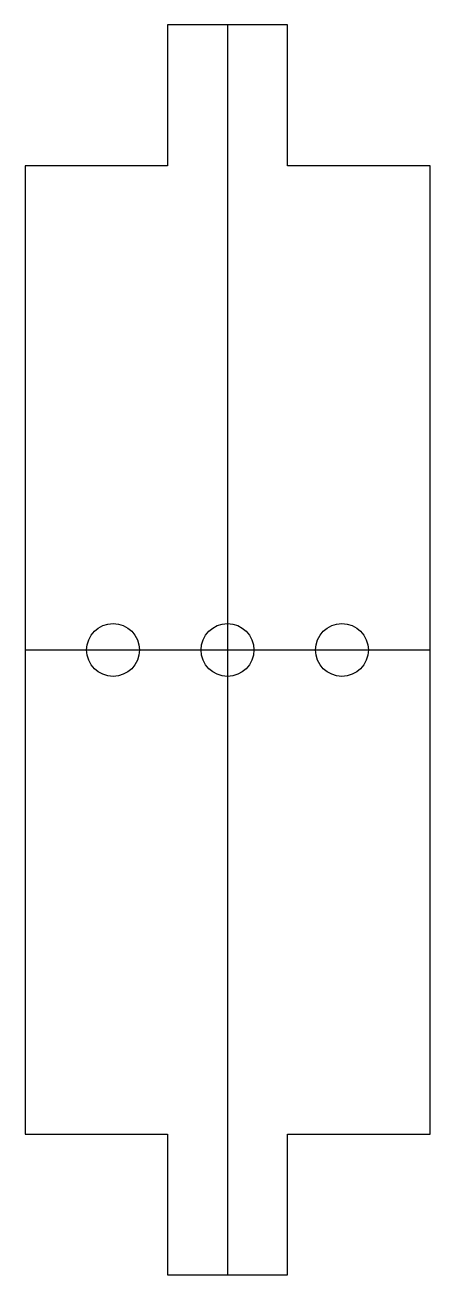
# Model space of a CAD drawing. Header units: millimetres. Extents: x 59.6 to 82.6, y -25 to 46.
import ezdxf

# ---------------------------------------------------------------- set-up
doc = ezdxf.new("R2010")
doc.units = ezdxf.units.MM
doc.layers.get('0').update_dxf_attribs({"linetype": 'CONTINUOUS'})

msp = doc.modelspace()

# ---------------------------------------------------------------- linework, layer by layer
for p, q in [((71.108, 45.972), (71.108, -25.028)), ((59.608, 10.472), (82.608, 10.472)), ((67.708, -25.028), (74.508, -25.028))]:
    msp.add_line(p, q)
msp.add_lwpolyline([(67.708, -25.028), (74.508, -25.028), (74.508, -17.028), (82.608, -17.028), (82.608, 37.972), (74.508, 37.972), (74.508, 45.972), (67.708, 45.972), (67.708, 37.972), (59.608, 37.972), (59.608, -17.028), (67.708, -17.028)], close=True)
for centre in [(64.608, 10.472), (71.108, 10.472), (77.608, 10.472)]:
    msp.add_circle(centre, 1.5)

doc.saveas('drawing.dxf')
